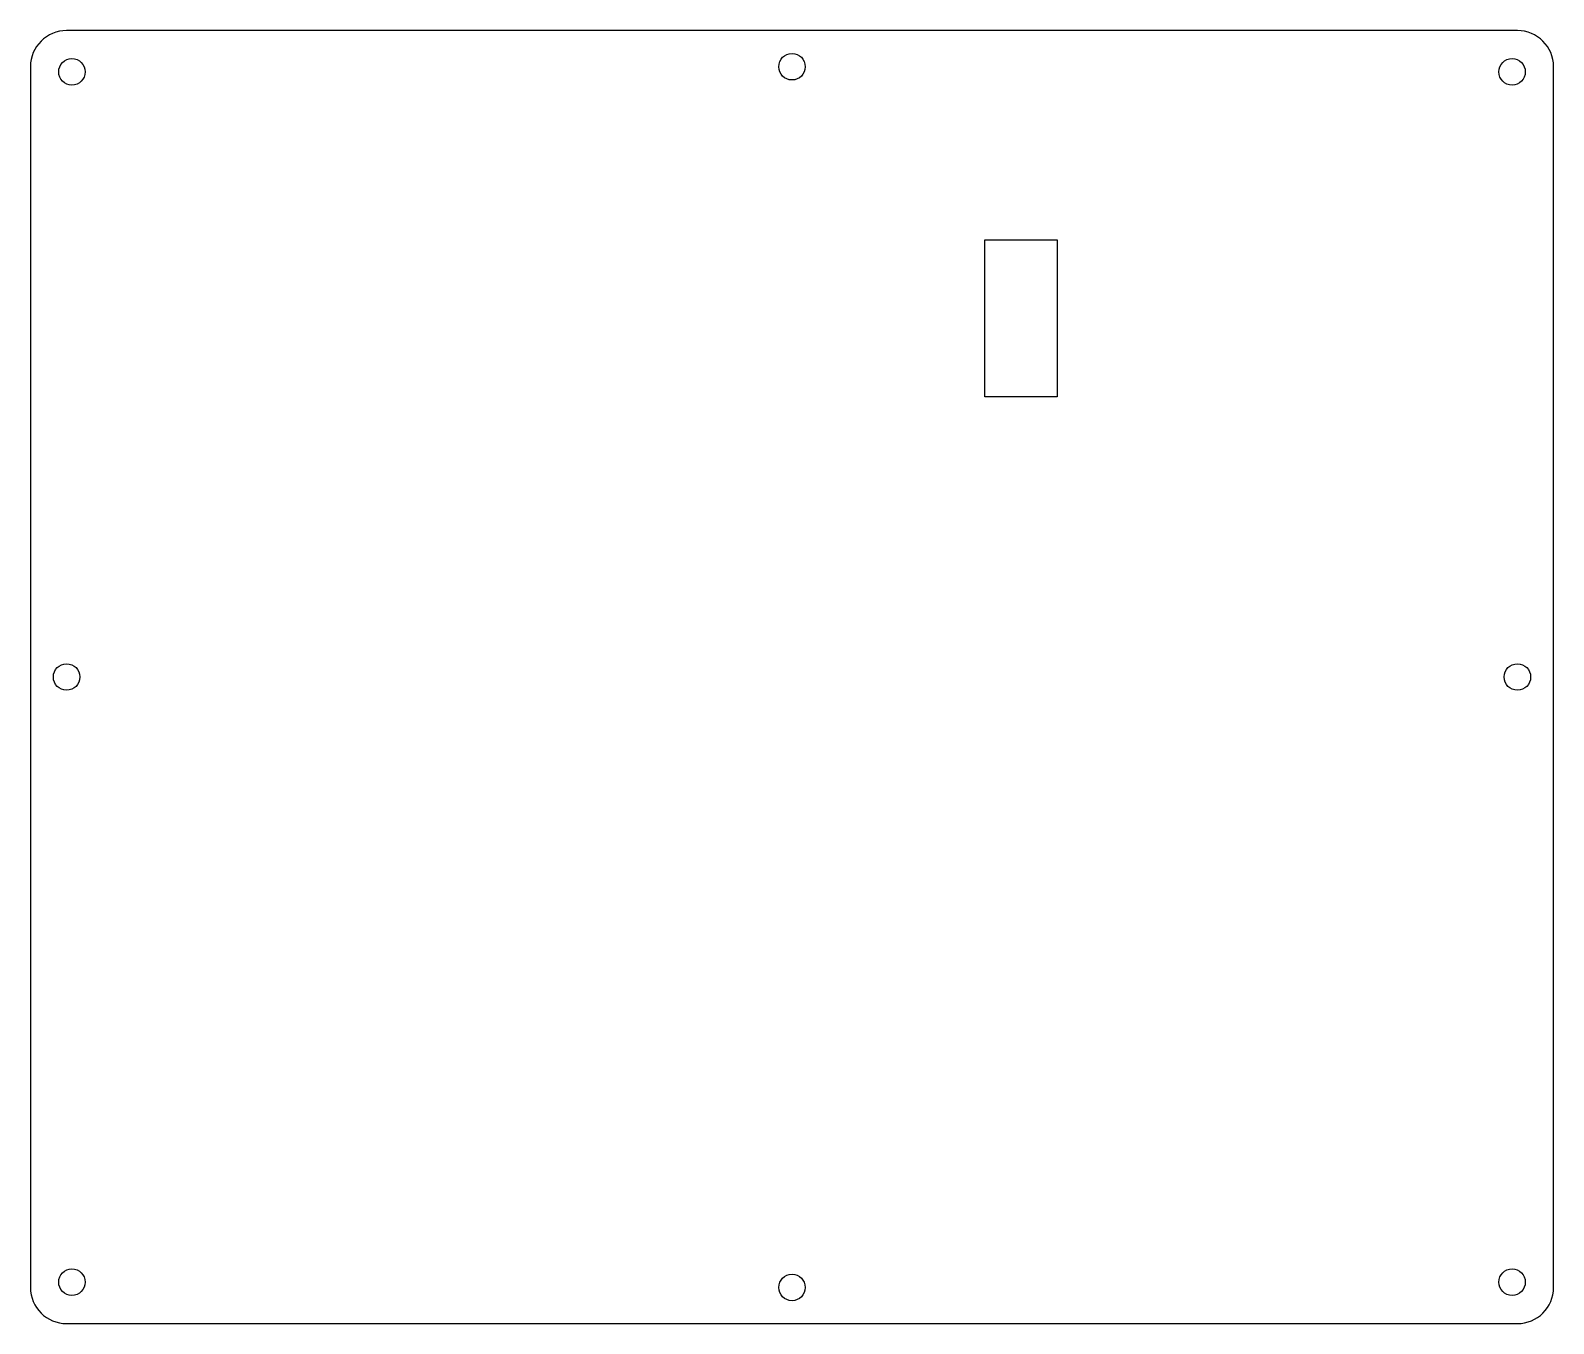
# Model space of a CAD drawing. Header units: millimetres. Extents: x -63 to 63, y -54 to 54.
import ezdxf

# ---------------------------------------------------------------- set-up
doc = ezdxf.new("R2010")
doc.units = ezdxf.units.MM
doc.layers.add('CUTOUTS', color=1, linetype='CONTINUOUS')
doc.layers.add('PERIMETER', color=5, linetype='CONTINUOUS')

msp = doc.modelspace()

# ---------------------------------------------------------------- linework, layer by layer
at = {"layer": 'CUTOUTS'}
for p, q in [((15.98, 36.25), (21.98, 36.25)), ((15.98, 23.25), (15.98, 36.25)), ((21.98, 36.25), (21.98, 23.25)), ((21.98, 23.25), (15.98, 23.25))]:
    msp.add_line(p, q, dxfattribs=at)
for centre in [(-59.71, 50.19), (0, 50.62), (59.71, 50.19), (-60.15, 0), (60.15, 0), (-59.71, -50.19), (59.71, -50.19), (0, -50.63)]:
    msp.add_circle(centre, 1.1, dxfattribs=at)
at = {"layer": 'PERIMETER'}
for p, q in [((60.15, 53.62), (-60.15, 53.62)), ((-63.15, 50.62), (-63.15, -50.63)), ((63.15, -50.63), (63.15, 50.62)), ((-60.15, -53.63), (60.15, -53.63))]:
    msp.add_line(p, q, dxfattribs=at)
for centre, start, end in [((-60.15, 50.62), 90, 180), ((60.15, 50.62), 0, 90), ((-60.15, -50.63), 180, 270), ((60.15, -50.63), -90, 0)]:
    msp.add_arc(centre, 3, start, end, dxfattribs=at)

doc.saveas('drawing.dxf')
